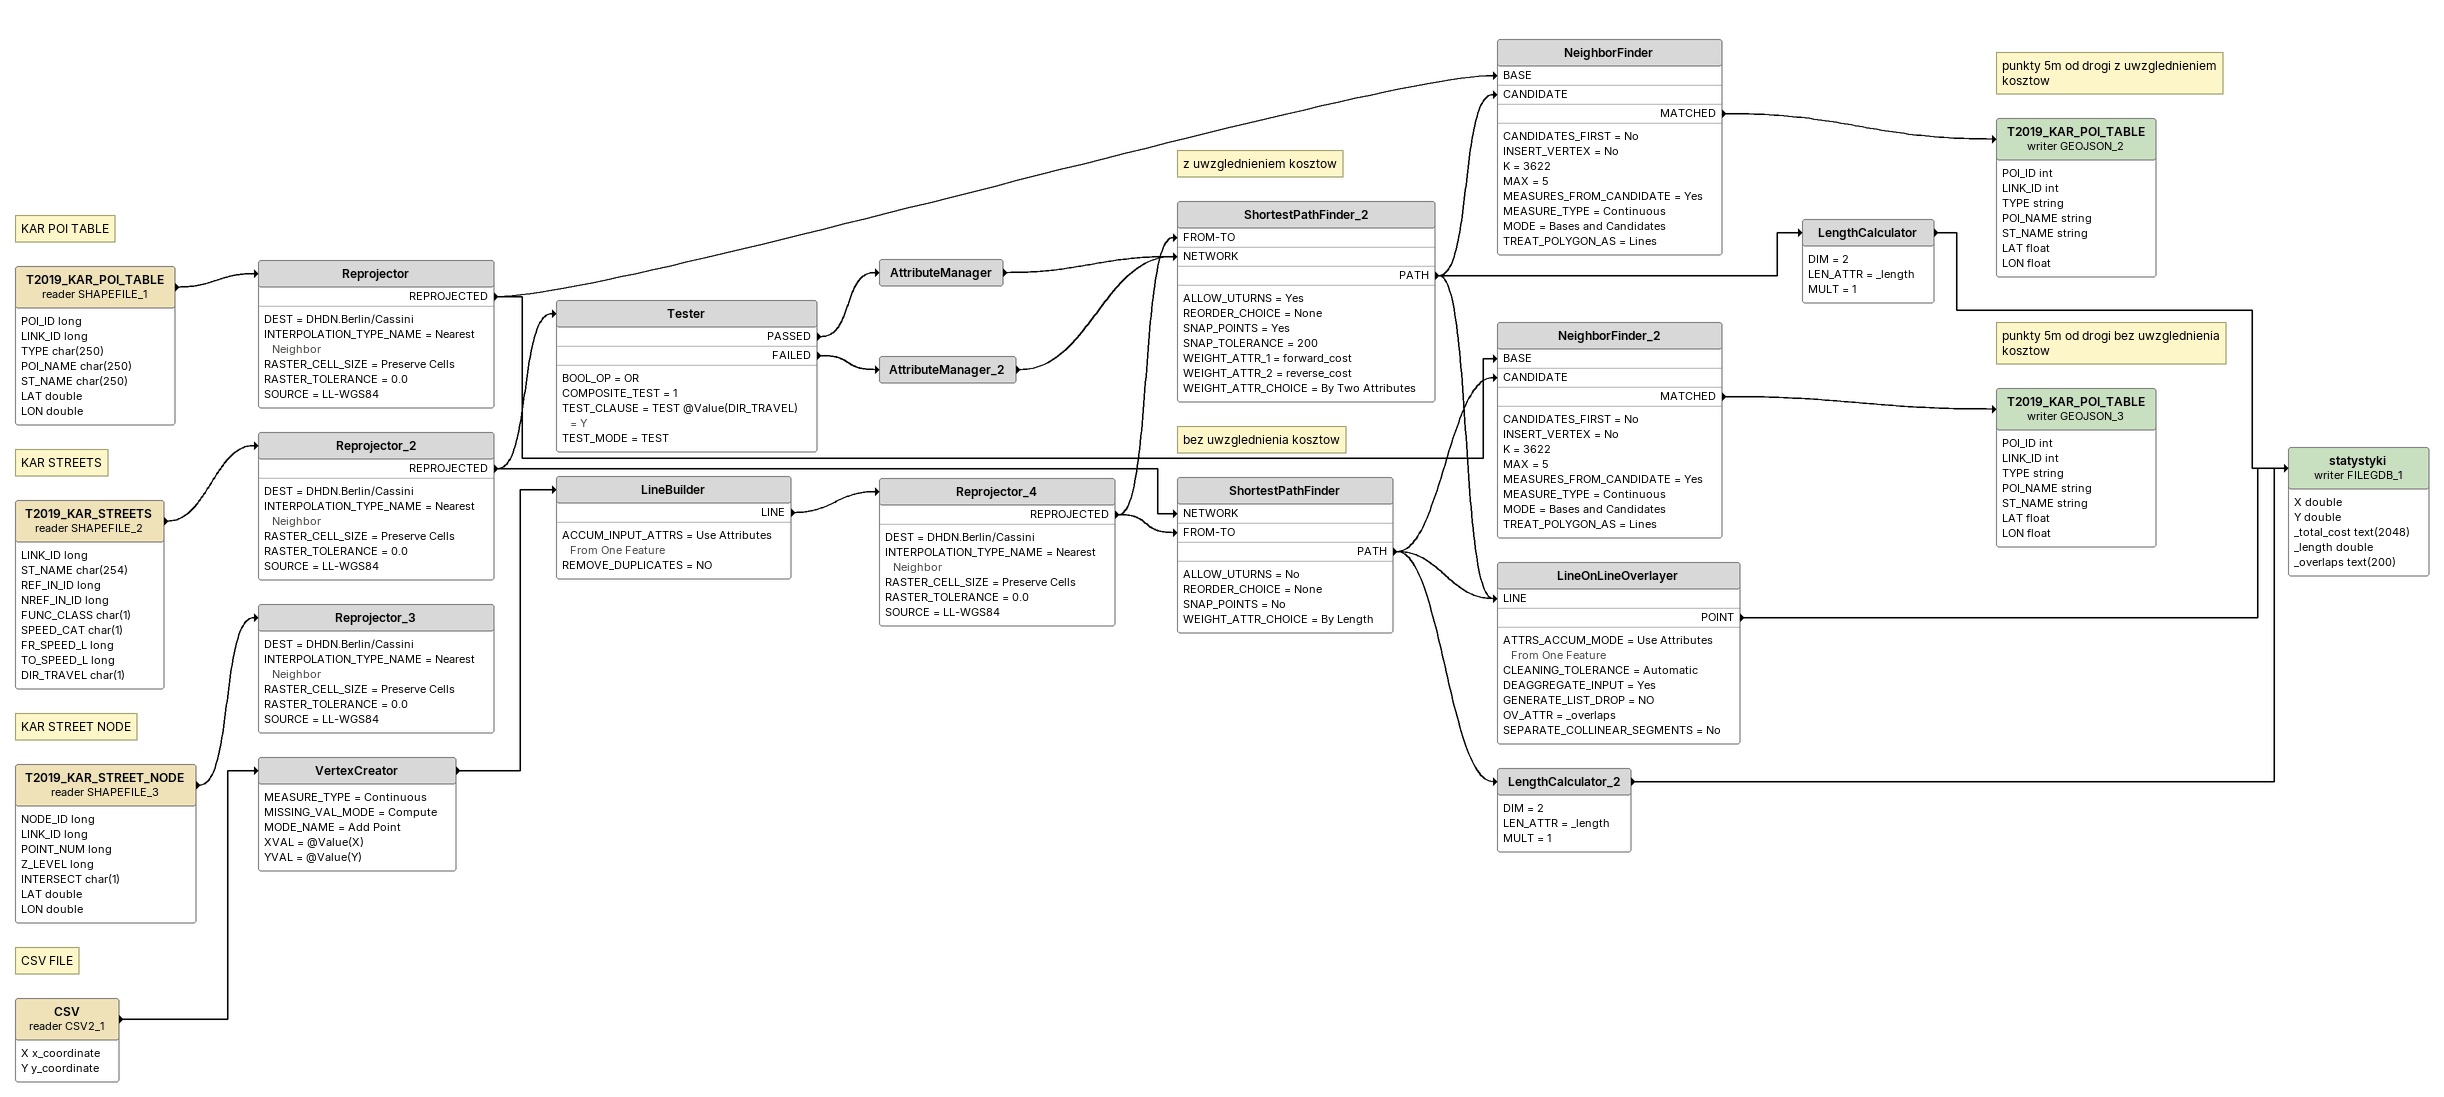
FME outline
Note: KAR POI TABLE
Note: KAR STREETS
T2019_KAR_POI_TABLE (reader SHAPEFILE_1)
    attributes: POI_ID long, LINK_ID long, TYPE char(250), POI_NAME char(250), ST_NAME char(250), LAT double, LON double
    -> Reprojector
Reprojector
    DEST = DHDN.Berlin/Cassini
    INTERPOLATION_TYPE_NAME = Nearest Neighbor
    RASTER_CELL_SIZE = Preserve Cells
    RASTER_TOLERANCE = 0.0
    SOURCE = LL-WGS84
    REPROJECTED -> NeighborFinder [BASE]
    REPROJECTED -> NeighborFinder_2 [BASE]
Note: KAR STREET NODE
T2019_KAR_STREETS (reader SHAPEFILE_2)
    attributes: LINK_ID long, ST_NAME char(254), REF_IN_ID long, NREF_IN_ID long, FUNC_CLASS char(1), SPEED_CAT char(1), FR_SPEED_L long, TO_SPEED_L long, DIR_TRAVEL char(1)
    -> Reprojector_2
Reprojector_2
    DEST = DHDN.Berlin/Cassini
    INTERPOLATION_TYPE_NAME = Nearest Neighbor
    RASTER_CELL_SIZE = Preserve Cells
    RASTER_TOLERANCE = 0.0
    SOURCE = LL-WGS84
    REPROJECTED -> ShortestPathFinder [NETWORK]
    REPROJECTED -> Tester
Tester
    BOOL_OP = OR
    COMPOSITE_TEST = 1
    TEST_CLAUSE = TEST @Value(DIR_TRAVEL) = Y
    TEST_MODE = TEST
    PASSED -> AttributeManager
    FAILED -> AttributeManager_2
AttributeManager
    -> ShortestPathFinder_2 [NETWORK]
AttributeManager_2
    -> ShortestPathFinder_2 [NETWORK]
Note: CSV FILE
T2019_KAR_STREET_NODE (reader SHAPEFILE_3)
    attributes: NODE_ID long, LINK_ID long, POINT_NUM long, Z_LEVEL long, INTERSECT char(1), LAT double, LON double
    -> Reprojector_3
Reprojector_3
    DEST = DHDN.Berlin/Cassini
    INTERPOLATION_TYPE_NAME = Nearest Neighbor
    RASTER_CELL_SIZE = Preserve Cells
    RASTER_TOLERANCE = 0.0
    SOURCE = LL-WGS84
CSV (reader CSV2_1)
    attributes: X x_coordinate, Y y_coordinate
    -> VertexCreator
VertexCreator
    MEASURE_TYPE = Continuous
    MISSING_VAL_MODE = Compute
    MODE_NAME = Add Point
    XVAL = @Value(X)
    YVAL = @Value(Y)
    -> LineBuilder
LineBuilder
    ACCUM_INPUT_ATTRS = Use Attributes From One Feature
    REMOVE_DUPLICATES = NO
    LINE -> Reprojector_4
Reprojector_4
    DEST = DHDN.Berlin/Cassini
    INTERPOLATION_TYPE_NAME = Nearest Neighbor
    RASTER_CELL_SIZE = Preserve Cells
    RASTER_TOLERANCE = 0.0
    SOURCE = LL-WGS84
    REPROJECTED -> ShortestPathFinder [FROM-TO]
    REPROJECTED -> ShortestPathFinder_2 [FROM-TO]
Note: z uwzglednieniem kosztow
ShortestPathFinder_2
    ALLOW_UTURNS = Yes
    REORDER_CHOICE = None
    SNAP_POINTS = Yes
    SNAP_TOLERANCE = 200
    WEIGHT_ATTR_1 = forward_cost
    WEIGHT_ATTR_2 = reverse_cost
    WEIGHT_ATTR_CHOICE = By Two Attributes
    PATH -> NeighborFinder [CANDIDATE]
    PATH -> LineOnLineOverlayer [LINE]
    PATH -> LengthCalculator
NeighborFinder
    CANDIDATES_FIRST = No
    INSERT_VERTEX = No
    K = 3622
    MAX = 5
    MEASURES_FROM_CANDIDATE = Yes
    MEASURE_TYPE = Continuous
    MODE = Bases and Candidates
    TREAT_POLYGON_AS = Lines
    MATCHED -> T2019_KAR_POI_TABLE (writer GEOJSON_2)
Note: punkty 5m od drogi z uwzglednieniem kosztow
T2019_KAR_POI_TABLE (writer GEOJSON_2)
    attributes: POI_ID int, LINK_ID int, TYPE string, POI_NAME string, ST_NAME string, LAT float, LON float
LengthCalculator
    DIM = 2
    LEN_ATTR = _length
    MULT = 1
    -> statystyki (writer FILEGDB_1)
Note: bez uwzglednienia kosztow
ShortestPathFinder
    ALLOW_UTURNS = No
    REORDER_CHOICE = None
    SNAP_POINTS = No
    WEIGHT_ATTR_CHOICE = By Length
    PATH -> NeighborFinder_2 [CANDIDATE]
    PATH -> LineOnLineOverlayer [LINE]
    PATH -> LengthCalculator_2
NeighborFinder_2
    CANDIDATES_FIRST = No
    INSERT_VERTEX = No
    K = 3622
    MAX = 5
    MEASURES_FROM_CANDIDATE = Yes
    MEASURE_TYPE = Continuous
    MODE = Bases and Candidates
    TREAT_POLYGON_AS = Lines
    MATCHED -> T2019_KAR_POI_TABLE (writer GEOJSON_3)
Note: punkty 5m od drogi bez uwzglednienia kosztow
T2019_KAR_POI_TABLE (writer GEOJSON_3)
    attributes: POI_ID int, LINK_ID int, TYPE string, POI_NAME string, ST_NAME string, LAT float, LON float
LineOnLineOverlayer
    ATTRS_ACCUM_MODE = Use Attributes From One Feature
    CLEANING_TOLERANCE = Automatic
    DEAGGREGATE_INPUT = Yes
    GENERATE_LIST_DROP = NO
    OV_ATTR = _overlaps
    SEPARATE_COLLINEAR_SEGMENTS = No
    POINT -> statystyki (writer FILEGDB_1)
LengthCalculator_2
    DIM = 2
    LEN_ATTR = _length
    MULT = 1
    -> statystyki (writer FILEGDB_1)
statystyki (writer FILEGDB_1)
    attributes: X double, Y double, _total_cost text(2048), _length double, _overlaps text(200)
